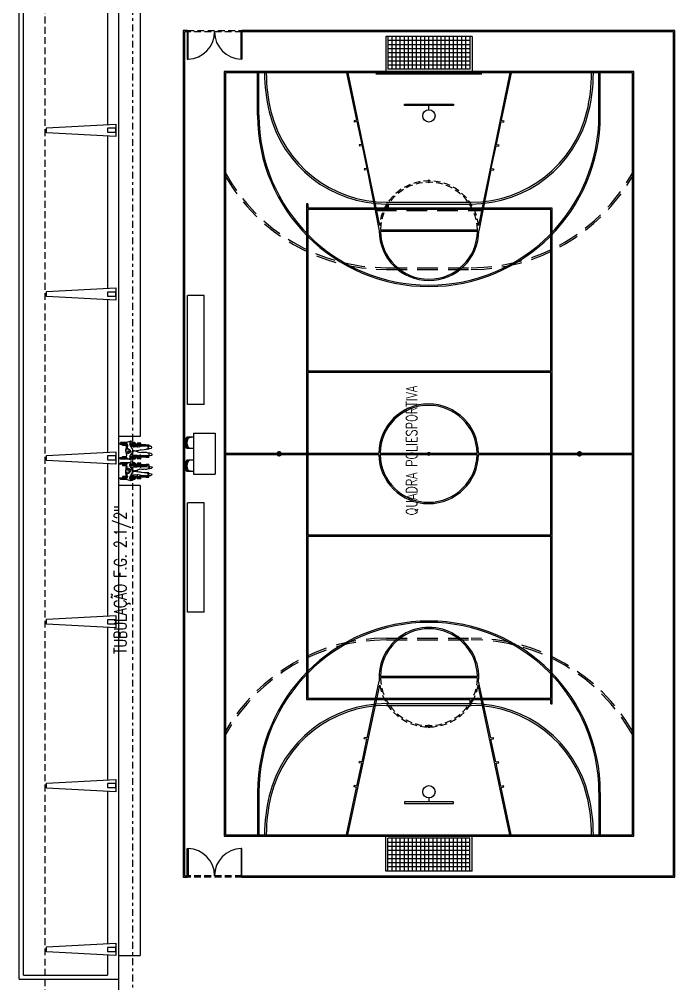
# Model space of a CAD drawing. Header units: millimetres. Extents: x 999 to 1260, y -38 to 225.
# Drawn here: x 1050.36 to 1074.36, y 94.23 to 129.54 of the extents above; entities that cross this region are included whole.
import ezdxf
from ezdxf.enums import TextEntityAlignment as Align

# ---------------------------------------------------------------- set-up
doc = ezdxf.new("R2010")
doc.units = ezdxf.units.MM
doc.linetypes.add('DASHDOT2', pattern=[0.5, 0.25, -0.125, 0, -0.125])
doc.linetypes.add('HIDDEN', pattern=[0.375, 0.25, -0.125])
for name, color, linetype in [('I-ARQ', 8, 'Continuous'), ('I-NORMO_ARQ', 9, 'Continuous'), ('I-NORMO_INST', 4, 'Continuous'), ('I-ÁGUA', 5, 'Continuous')]:
    doc.layers.add(name, color=color, linetype=linetype)
doc.styles.add('ROMANS', font='romans', dxfattribs={"oblique": 15})

# ---------------------------------------------------------------- blocks, each defined once
blk = doc.blocks.new('praça')
at = {"layer": 'I-ARQ'}
for p, q in [((1270.254, 40.419), (1314.437, 40.419)), ((1270.254, 40.419), (1270.254, 36.789)), ((1270.404, 40.269), (1314.287, 40.269)), ((1270.404, 40.269), (1270.404, 37.189)), ((1271.121, 36.889), (1271.254, 39.419)), ((1271.254, 39.419), (1271.437, 39.419)), ((1271.437, 39.419), (1271.571, 36.889)), ((1277.121, 36.889), (1277.254, 39.419)), ((1277.254, 39.419), (1277.437, 39.419)), ((1277.437, 39.419), (1277.571, 36.889)), ((1283.121, 36.889), (1283.254, 39.419)), ((1283.254, 39.419), (1283.437, 39.419)), ((1283.437, 39.419), (1283.571, 36.889)), ((1289.121, 36.889), (1289.254, 39.419)), ((1289.254, 39.419), (1289.437, 39.419)), ((1289.437, 39.419), (1289.571, 36.889)), ((1295.121, 36.889), (1295.254, 39.419)), ((1295.254, 39.419), (1295.437, 39.419)), ((1295.437, 39.419), (1295.571, 36.889)), ((1301.121, 36.889), (1301.254, 39.419)), ((1301.254, 39.419), (1301.437, 39.419)), ((1301.437, 39.419), (1301.571, 36.889)), ((1271.137, 37.189), (1270.404, 37.189)), ((1271.421, 37.189), (1271.271, 37.189)), ((1271.271, 37.189), (1271.271, 36.889)), ((1271.421, 36.889), (1271.421, 37.189)), ((1277.137, 37.189), (1271.555, 37.189)), ((1277.421, 37.189), (1277.271, 37.189)), ((1277.271, 37.189), (1277.271, 36.889)), ((1277.421, 36.889), (1277.421, 37.189)), ((1283.137, 37.189), (1277.555, 37.189)), ((1283.421, 37.189), (1283.271, 37.189)), ((1283.271, 37.189), (1283.271, 36.889)), ((1283.421, 36.889), (1283.421, 37.189)), ((1289.137, 37.189), (1283.555, 37.189)), ((1289.421, 37.189), (1289.271, 37.189)), ((1289.271, 37.189), (1289.271, 36.889)), ((1289.421, 36.889), (1289.421, 37.189)), ((1289.421, 36.889), (1289.421, 37.189)), ((1295.137, 37.189), (1289.555, 37.189)), ((1295.421, 37.189), (1295.271, 37.189)), ((1295.271, 37.189), (1295.271, 36.889)), ((1295.421, 36.889), (1295.421, 37.189)), ((1301.137, 37.189), (1295.555, 37.189)), ((1301.421, 37.189), (1301.271, 37.189)), ((1301.271, 37.189), (1301.271, 36.889)), ((1301.421, 36.889), (1301.421, 37.189)), ((1307.137, 37.189), (1301.555, 37.189)), ((1270.254, 36.789), (1266.437, 36.789)), ((1271.121, 36.789), (1270.254, 36.789)), ((1271.571, 36.889), (1271.121, 36.889)), ((1271.121, 36.789), (1271.121, 35.989)), ((1307.571, 36.789), (1271.121, 36.789)), ((1271.271, 36.889), (1271.421, 36.889)), ((1314.437, 36.789), (1275.255, 36.789)), ((1277.571, 36.889), (1277.121, 36.889)), ((1277.271, 36.889), (1277.421, 36.889)), ((1283.571, 36.889), (1283.121, 36.889)), ((1283.271, 36.889), (1283.421, 36.889)), ((1288.333, 35.989), (1288.333, 36.789)), ((1289.571, 36.889), (1289.121, 36.889)), ((1289.271, 36.889), (1289.421, 36.889)), ((1290.133, 35.989), (1290.133, 36.789)), ((1295.571, 36.889), (1295.121, 36.889)), ((1295.271, 36.889), (1295.421, 36.889)), ((1301.571, 36.889), (1301.121, 36.889)), ((1301.271, 36.889), (1301.421, 36.889)), ((1288.333, 35.989), (1271.121, 35.989)), ((1307.346, 35.989), (1290.133, 35.989)), ((1289.496, 34.419), (1273.996, 34.419)), ((1273.996, 34.419), (1273.996, 34.269)), ((1274.046, 34.269), (1273.996, 34.269)), ((1274.046, 34.369), (1274.046, 34.269)), ((1289.496, 34.369), (1274.046, 34.369)), ((1274.046, 34.269), (1275.046, 34.269)), ((1274.046, 34.239), (1274.046, 34.269)), ((1275.046, 34.269), (1275.046, 34.239)), ((1304.996, 34.419), (1289.496, 34.419)), ((1304.946, 34.369), (1289.496, 34.369)), ((1304.946, 34.269), (1303.946, 34.269)), ((1303.946, 34.269), (1303.946, 34.239)), ((1304.946, 34.269), (1304.946, 34.369)), ((1304.996, 34.269), (1304.946, 34.269)), ((1304.946, 34.239), (1304.946, 34.269)), ((1304.996, 34.269), (1304.996, 34.419)), ((1275.046, 34.239), (1274.046, 34.239)), ((1283.696, 33.654), (1283.696, 34.254)), ((1283.696, 34.254), (1287.696, 34.254)), ((1287.696, 33.654), (1287.696, 34.254)), ((1288.746, 34.041), (1288.746, 33.241)), ((1290.246, 34.041), (1288.746, 34.041)), ((1290.246, 34.041), (1290.246, 33.241)), ((1291.296, 33.654), (1291.296, 34.254)), ((1291.296, 34.254), (1295.296, 34.254)), ((1295.296, 33.654), (1295.296, 34.254)), ((1303.946, 34.239), (1304.946, 34.239)), ((1283.696, 33.654), (1287.696, 33.654)), ((1291.296, 33.654), (1295.296, 33.654)), ((1290.246, 33.241), (1288.746, 33.241)), ((1275.496, 32.919), (1275.496, 17.919)), ((1303.496, 32.919), (1275.496, 32.919)), ((1303.496, 32.919), (1275.496, 32.919)), ((1275.496, 32.919), (1275.496, 17.919)), ((1275.496, 32.919), (1275.496, 17.919)), ((1303.496, 32.919), (1275.496, 32.919)), ((1279.215, 32.869), (1275.546, 32.869)), ((1275.546, 32.869), (1275.546, 31.439)), ((1275.546, 32.869), (1275.546, 31.694)), ((1289.496, 32.869), (1275.546, 32.869)), ((1289.471, 32.869), (1279.344, 32.869)), ((1289.471, 32.869), (1289.471, 27.255)), ((1299.647, 32.869), (1289.521, 32.869)), ((1289.521, 32.869), (1289.521, 27.255)), ((1303.446, 32.869), (1289.546, 32.869)), ((1303.446, 32.869), (1299.776, 32.869)), ((1303.446, 17.969), (1303.446, 32.869)), ((1303.446, 31.694), (1303.446, 32.869)), ((1303.496, 17.919), (1303.496, 32.919)), ((1303.496, 17.919), (1303.496, 32.919)), ((1303.496, 17.919), (1303.496, 32.919)), ((1273.996, 32.269), (1273.996, 16.419)), ((1274.046, 32.269), (1273.996, 32.269)), ((1275.046, 32.299), (1274.046, 32.299)), ((1274.046, 32.299), (1274.046, 32.269)), ((1274.046, 32.269), (1274.046, 16.469)), ((1274.046, 32.269), (1275.046, 32.269)), ((1275.046, 32.269), (1275.046, 32.299)), ((1275.546, 32.394), (1275.546, 32.394)), ((1303.946, 32.269), (1303.946, 32.299)), ((1303.946, 32.299), (1304.946, 32.299)), ((1304.946, 32.269), (1303.946, 32.269)), ((1304.946, 32.299), (1304.946, 32.269)), ((1304.946, 16.469), (1304.946, 32.269)), ((1304.946, 32.269), (1304.996, 32.269)), ((1304.996, 16.419), (1304.996, 32.269)), ((1277.096, 31.694), (1275.546, 31.694)), ((1277.096, 31.644), (1275.546, 31.644)), ((1275.546, 31.644), (1275.546, 28.434)), ((1301.896, 31.694), (1303.446, 31.694)), ((1301.896, 31.644), (1303.446, 31.644)), ((1303.446, 28.434), (1303.446, 31.644)), ((1275.546, 31.376), (1275.546, 19.463)), ((1298.646, 29.906), (1280.496, 29.906)), ((1280.496, 29.906), (1280.496, 23.906)), ((1286.471, 20.956), (1286.471, 29.856)), ((1286.521, 20.956), (1286.521, 29.856)), ((1292.471, 20.956), (1292.471, 29.856)), ((1292.521, 20.956), (1292.521, 29.856)), ((1298.646, 29.856), (1298.496, 29.856)), ((1298.496, 26.956), (1298.496, 29.856)), ((1298.646, 29.856), (1298.646, 29.906)), ((1275.546, 28.434), (1277.282, 28.066)), ((1275.546, 28.383), (1281.021, 27.22)), ((1275.546, 28.383), (1275.546, 22.456)), ((1303.446, 28.383), (1297.856, 27.234)), ((1303.446, 28.434), (1301.709, 28.066)), ((1303.446, 22.456), (1303.446, 28.383)), ((1277.282, 28.066), (1277.303, 28.163)), ((1277.303, 28.163), (1277.352, 28.153)), ((1277.331, 28.055), (1277.352, 28.153)), ((1277.331, 28.055), (1278.162, 27.879)), ((1278.162, 27.879), (1278.183, 27.976)), ((1278.183, 27.976), (1278.232, 27.966)), ((1278.211, 27.868), (1278.232, 27.966)), ((1300.808, 27.976), (1300.759, 27.966)), ((1300.78, 27.868), (1300.759, 27.966)), ((1300.829, 27.879), (1300.808, 27.976)), ((1301.66, 28.055), (1300.829, 27.879)), ((1301.689, 28.163), (1301.64, 28.153)), ((1301.66, 28.055), (1301.64, 28.153)), ((1301.709, 28.066), (1301.689, 28.163)), ((1278.211, 27.868), (1279.043, 27.692)), ((1279.043, 27.692), (1279.063, 27.789)), ((1279.063, 27.789), (1279.112, 27.779)), ((1279.091, 27.681), (1279.112, 27.779)), ((1279.091, 27.681), (1281.174, 27.239)), ((1299.9, 27.681), (1297.66, 27.244)), ((1299.928, 27.789), (1299.879, 27.779)), ((1299.9, 27.681), (1299.879, 27.779)), ((1299.949, 27.692), (1299.928, 27.789)), ((1300.78, 27.868), (1299.949, 27.692)), ((1289.471, 27.205), (1289.471, 23.656)), ((1289.521, 27.205), (1289.521, 23.656)), ((1303.406, 27.362), (1303.406, 23.477)), ((1303.486, 27.362), (1303.486, 23.477)), ((1274.216, 26.999), (1275.496, 26.999)), ((1274.216, 23.839), (1274.216, 26.999)), ((1274.216, 26.919), (1274.216, 26.999)), ((1274.216, 26.919), (1275.416, 26.919)), ((1274.366, 23.919), (1274.366, 26.919)), ((1274.516, 23.919), (1274.516, 26.919)), ((1274.666, 23.919), (1274.666, 26.919)), ((1274.816, 23.919), (1274.816, 26.919)), ((1274.966, 23.919), (1274.966, 26.919)), ((1275.116, 23.919), (1275.116, 26.919)), ((1275.266, 23.919), (1275.266, 26.919)), ((1275.416, 23.919), (1275.416, 26.919)), ((1275.496, 23.839), (1275.496, 26.999)), ((1280.284, 26.971), (1280.284, 23.868)), ((1280.348, 26.971), (1280.348, 23.868)), ((1281.291, 23.645), (1281.291, 27.194)), ((1281.341, 23.645), (1281.341, 27.194)), ((1297.641, 23.645), (1297.641, 27.194)), ((1297.691, 23.645), (1297.691, 27.194)), ((1298.646, 26.956), (1298.496, 26.956)), ((1298.496, 20.906), (1298.496, 26.906)), ((1298.496, 26.906), (1298.646, 26.906)), ((1298.643, 26.971), (1298.643, 23.868)), ((1298.646, 26.956), (1298.646, 26.906)), ((1298.707, 26.971), (1298.707, 23.868)), ((1303.496, 23.839), (1303.496, 26.999)), ((1304.776, 26.999), (1303.496, 26.999)), ((1303.576, 23.919), (1303.576, 26.919)), ((1304.776, 26.919), (1303.576, 26.919)), ((1303.726, 23.919), (1303.726, 26.919)), ((1303.876, 23.919), (1303.876, 26.919)), ((1304.026, 23.919), (1304.026, 26.919)), ((1304.176, 23.919), (1304.176, 26.919)), ((1304.326, 23.919), (1304.326, 26.919)), ((1304.476, 23.919), (1304.476, 26.919)), ((1304.626, 23.919), (1304.626, 26.919)), ((1304.776, 23.839), (1304.776, 26.999)), ((1274.216, 26.769), (1275.416, 26.769)), ((1274.216, 26.619), (1275.416, 26.619)), ((1303.576, 26.769), (1304.776, 26.769)), ((1303.576, 26.619), (1304.776, 26.619)), ((1274.216, 26.469), (1275.416, 26.469)), ((1274.216, 26.319), (1275.416, 26.319)), ((1274.216, 26.169), (1275.416, 26.169)), ((1303.576, 26.469), (1304.776, 26.469)), ((1303.576, 26.319), (1304.776, 26.319)), ((1303.576, 26.169), (1304.776, 26.169)), ((1274.216, 26.019), (1275.416, 26.019)), ((1274.216, 25.869), (1275.416, 25.869)), ((1303.576, 26.019), (1304.776, 26.019)), ((1303.576, 25.869), (1304.776, 25.869)), ((1274.216, 25.719), (1275.416, 25.719)), ((1274.216, 25.569), (1275.416, 25.569)), ((1302.296, 25.469), (1302.296, 25.369)), ((1303.576, 25.719), (1304.776, 25.719)), ((1303.576, 25.569), (1304.776, 25.569)), ((1274.216, 25.419), (1275.416, 25.419)), ((1274.216, 25.269), (1275.416, 25.269)), ((1274.216, 25.119), (1275.416, 25.119)), ((1276.896, 25.419), (1276.746, 25.419)), ((1302.096, 25.419), (1302.246, 25.419)), ((1303.576, 25.419), (1304.776, 25.419)), ((1303.576, 25.269), (1304.776, 25.269)), ((1303.576, 25.119), (1304.776, 25.119)), ((1274.216, 24.969), (1275.416, 24.969)), ((1274.216, 24.819), (1275.416, 24.819)), ((1303.576, 24.969), (1304.776, 24.969)), ((1303.576, 24.819), (1304.776, 24.819)), ((1274.216, 24.669), (1275.416, 24.669)), ((1274.216, 24.519), (1275.416, 24.519)), ((1274.216, 24.369), (1275.416, 24.369)), ((1303.576, 24.669), (1304.776, 24.669)), ((1303.576, 24.519), (1304.776, 24.519)), ((1303.576, 24.369), (1304.776, 24.369)), ((1274.216, 24.219), (1275.416, 24.219)), ((1274.216, 24.069), (1275.416, 24.069)), ((1303.576, 24.219), (1304.776, 24.219)), ((1303.576, 24.069), (1304.776, 24.069)), ((1274.216, 23.919), (1275.416, 23.919)), ((1274.216, 23.839), (1274.216, 23.919)), ((1274.216, 23.839), (1275.496, 23.839)), ((1280.346, 23.906), (1280.496, 23.906)), ((1280.346, 23.906), (1280.346, 23.856)), ((1280.496, 23.856), (1280.346, 23.856)), ((1280.496, 23.856), (1280.496, 20.956)), ((1304.776, 23.839), (1303.496, 23.839)), ((1304.776, 23.919), (1303.576, 23.919)), ((1275.546, 22.456), (1281.021, 23.618)), ((1279.091, 23.158), (1281.174, 23.6)), ((1289.471, 23.606), (1289.471, 17.969)), ((1289.521, 23.606), (1289.521, 17.969)), ((1297.641, 23.645), (1297.691, 23.645)), ((1299.9, 23.158), (1297.66, 23.595)), ((1303.446, 22.456), (1297.856, 23.604)), ((1277.331, 22.784), (1278.162, 22.96)), ((1278.162, 22.96), (1278.183, 22.862)), ((1278.211, 22.971), (1279.043, 23.147)), ((1278.211, 22.971), (1278.232, 22.873)), ((1279.043, 23.147), (1279.063, 23.049)), ((1279.063, 23.049), (1279.112, 23.06)), ((1279.091, 23.158), (1279.112, 23.06)), ((1299.9, 23.158), (1299.879, 23.06)), ((1299.928, 23.049), (1299.879, 23.06)), ((1299.949, 23.147), (1299.928, 23.049)), ((1300.78, 22.971), (1299.949, 23.147)), ((1300.78, 22.971), (1300.759, 22.873)), ((1300.829, 22.96), (1300.808, 22.862)), ((1301.66, 22.784), (1300.829, 22.96)), ((1275.546, 22.405), (1277.282, 22.773)), ((1277.282, 22.773), (1277.303, 22.675)), ((1277.303, 22.675), (1277.352, 22.686)), ((1277.331, 22.784), (1277.352, 22.686)), ((1278.183, 22.862), (1278.232, 22.873)), ((1300.808, 22.862), (1300.759, 22.873)), ((1301.66, 22.784), (1301.64, 22.686)), ((1301.689, 22.675), (1301.64, 22.686)), ((1301.709, 22.773), (1301.689, 22.675)), ((1303.446, 22.405), (1301.709, 22.773)), ((1275.546, 22.405), (1275.546, 19.194)), ((1303.446, 19.194), (1303.446, 22.405)), ((1280.346, 20.956), (1280.496, 20.956)), ((1280.346, 20.956), (1280.346, 20.906)), ((1280.346, 20.906), (1298.496, 20.906)), ((1275.546, 19.399), (1275.546, 17.969)), ((1277.096, 19.194), (1275.546, 19.194)), ((1277.096, 19.144), (1275.546, 19.144)), ((1275.546, 19.144), (1275.546, 17.969)), ((1301.896, 19.194), (1303.446, 19.194)), ((1301.896, 19.144), (1303.446, 19.144)), ((1303.446, 17.97), (1303.446, 19.144)), ((1275.496, 17.919), (1303.496, 17.919)), ((1275.496, 17.919), (1303.496, 17.919)), ((1275.496, 17.919), (1303.496, 17.919)), ((1275.546, 17.969), (1279.215, 17.969)), ((1275.546, 17.969), (1289.496, 17.969)), ((1279.344, 17.969), (1289.471, 17.969)), ((1299.647, 17.969), (1289.521, 17.969)), ((1289.546, 17.97), (1303.446, 17.97)), ((1303.446, 17.969), (1299.776, 17.969)), ((1273.996, 16.419), (1304.996, 16.419)), ((1274.046, 16.469), (1304.946, 16.469))]:
    blk.add_line(p, q, dxfattribs=at)
at = {"layer": 'I-ARQ', "linetype": 'HIDDEN'}
for p, q in [((1315.631, 39.487), (1251.08, 39.487)), ((1273.996, 32.269), (1273.996, 34.269)), ((1274.046, 32.269), (1274.046, 34.269)), ((1304.946, 32.268), (1304.946, 34.269)), ((1304.996, 34.269), (1304.996, 32.269))]:
    blk.add_line(p, q, dxfattribs=at)
at = {"layer": 'I-ARQ', "linetype": 'ByBlock'}
for p, q in [((1288.524, 36.381), (1288.538, 36.463)), ((1288.527, 36.366), (1288.524, 36.381)), ((1288.538, 36.463), (1288.55, 36.479)), ((1288.55, 36.479), (1288.571, 36.488)), ((1288.553, 36.491), (1288.553, 36.711)), ((1288.558, 36.7), (1288.582, 36.7)), ((1288.571, 36.488), (1288.658, 36.458)), ((1288.572, 36.343), (1288.598, 36.381)), ((1288.583, 36.494), (1288.583, 36.727)), ((1288.599, 36.379), (1288.648, 36.36)), ((1288.613, 36.727), (1288.613, 36.482)), ((1288.64, 36.642), (1288.64, 36.533)), ((1288.668, 36.642), (1288.64, 36.642)), ((1288.64, 36.533), (1288.668, 36.533)), ((1288.645, 36.533), (1288.645, 36.469)), ((1288.658, 36.458), (1288.667, 36.45)), ((1288.662, 36.532), (1288.662, 36.465)), ((1288.662, 36.488), (1288.723, 36.506)), ((1288.667, 36.45), (1288.704, 36.467)), ((1288.668, 36.533), (1288.668, 36.642)), ((1288.704, 36.467), (1288.745, 36.472)), ((1288.723, 36.506), (1288.797, 36.519)), ((1288.745, 36.472), (1288.782, 36.463)), ((1288.802, 36.496), (1288.785, 36.482)), ((1288.785, 36.482), (1288.787, 36.456)), ((1288.787, 36.456), (1288.791, 36.42)), ((1288.811, 36.42), (1288.789, 36.452)), ((1288.791, 36.42), (1288.814, 36.381)), ((1288.797, 36.519), (1288.871, 36.523)), ((1288.819, 36.514), (1288.802, 36.496)), ((1288.806, 36.497), (1288.812, 36.483)), ((1288.814, 36.381), (1288.827, 36.375)), ((1288.838, 36.514), (1288.819, 36.514)), ((1288.852, 36.518), (1288.838, 36.514)), ((1288.843, 36.443), (1288.865, 36.434)), ((1288.849, 36.374), (1288.876, 36.381)), ((1288.88, 36.517), (1288.852, 36.518)), ((1288.862, 36.392), (1288.889, 36.392)), ((1288.865, 36.434), (1288.878, 36.43)), ((1288.871, 36.523), (1288.976, 36.512)), ((1288.876, 36.381), (1288.908, 36.405)), ((1288.924, 36.505), (1288.88, 36.517)), ((1288.909, 36.406), (1288.894, 36.47)), ((1288.896, 36.338), (1288.938, 36.386)), ((1288.908, 36.405), (1288.926, 36.395)), ((1288.951, 36.467), (1288.924, 36.505)), ((1288.926, 36.395), (1288.94, 36.396)), ((1288.938, 36.386), (1288.954, 36.415)), ((1288.984, 36.485), (1288.946, 36.475)), ((1288.954, 36.415), (1288.951, 36.467)), ((1288.976, 36.512), (1289.035, 36.491)), ((1289.018, 36.479), (1288.984, 36.485)), ((1289.094, 36.497), (1289.021, 36.483)), ((1289.028, 36.359), (1289.05, 36.384)), ((1289.045, 36.379), (1289.068, 36.369)), ((1289.064, 36.642), (1289.064, 36.533)), ((1289.092, 36.642), (1289.064, 36.642)), ((1289.064, 36.533), (1289.092, 36.533)), ((1289.07, 36.533), (1289.07, 36.499)), ((1289.086, 36.532), (1289.086, 36.504)), ((1289.088, 36.376), (1289.099, 36.383)), ((1289.092, 36.533), (1289.092, 36.642)), ((1289.134, 36.484), (1289.094, 36.497)), ((1289.102, 36.387), (1289.133, 36.349)), ((1289.115, 36.498), (1289.115, 36.73)), ((1289.161, 36.428), (1289.134, 36.484)), ((1289.145, 36.73), (1289.145, 36.475)), ((1289.161, 36.7), (1289.145, 36.7)), ((1289.166, 36.384), (1289.159, 36.363)), ((1289.166, 36.384), (1289.161, 36.428)), ((1289.194, 36.35), (1289.166, 36.384)), ((1289.171, 36.405), (1289.171, 36.708)), ((1289.273, 36.35), (1289.301, 36.384)), ((1289.296, 36.405), (1289.296, 36.708)), ((1289.301, 36.384), (1289.305, 36.428)), ((1289.301, 36.384), (1289.307, 36.363)), ((1289.305, 36.7), (1289.321, 36.7)), ((1289.305, 36.428), (1289.332, 36.484)), ((1289.322, 36.73), (1289.322, 36.475)), ((1289.332, 36.484), (1289.373, 36.497)), ((1289.364, 36.387), (1289.334, 36.349)), ((1289.351, 36.498), (1289.351, 36.73)), ((1289.379, 36.376), (1289.368, 36.383)), ((1289.373, 36.497), (1289.445, 36.483)), ((1289.374, 36.533), (1289.374, 36.642)), ((1289.374, 36.642), (1289.402, 36.642)), ((1289.402, 36.533), (1289.374, 36.533)), ((1289.38, 36.532), (1289.38, 36.504)), ((1289.397, 36.533), (1289.397, 36.499)), ((1289.422, 36.379), (1289.398, 36.369)), ((1289.402, 36.642), (1289.402, 36.533)), ((1289.439, 36.359), (1289.417, 36.384)), ((1289.491, 36.512), (1289.432, 36.491)), ((1289.449, 36.479), (1289.483, 36.485)), ((1289.483, 36.485), (1289.521, 36.475)), ((1289.596, 36.523), (1289.491, 36.512)), ((1289.512, 36.415), (1289.516, 36.467)), ((1289.529, 36.386), (1289.512, 36.415)), ((1289.516, 36.467), (1289.542, 36.505)), ((1289.54, 36.395), (1289.527, 36.396)), ((1289.571, 36.338), (1289.529, 36.386)), ((1289.559, 36.405), (1289.54, 36.395)), ((1289.542, 36.505), (1289.587, 36.517)), ((1289.558, 36.406), (1289.573, 36.47)), ((1289.591, 36.381), (1289.559, 36.405)), ((1289.605, 36.392), (1289.578, 36.392)), ((1289.587, 36.517), (1289.615, 36.518)), ((1289.602, 36.434), (1289.588, 36.43)), ((1289.618, 36.374), (1289.591, 36.381)), ((1289.67, 36.519), (1289.596, 36.523)), ((1289.623, 36.443), (1289.602, 36.434)), ((1289.615, 36.518), (1289.629, 36.514)), ((1289.629, 36.514), (1289.648, 36.514)), ((1289.652, 36.381), (1289.64, 36.375)), ((1289.648, 36.514), (1289.665, 36.496)), ((1289.675, 36.42), (1289.652, 36.381)), ((1289.661, 36.497), (1289.655, 36.483)), ((1289.656, 36.42), (1289.678, 36.452)), ((1289.665, 36.496), (1289.681, 36.482)), ((1289.743, 36.506), (1289.67, 36.519)), ((1289.68, 36.456), (1289.675, 36.42)), ((1289.681, 36.482), (1289.68, 36.456)), ((1289.722, 36.472), (1289.685, 36.463)), ((1289.763, 36.467), (1289.722, 36.472)), ((1289.805, 36.488), (1289.743, 36.506)), ((1289.8, 36.45), (1289.763, 36.467)), ((1289.799, 36.533), (1289.799, 36.642)), ((1289.799, 36.642), (1289.827, 36.642)), ((1289.827, 36.533), (1289.799, 36.533)), ((1289.808, 36.458), (1289.8, 36.45)), ((1289.805, 36.532), (1289.805, 36.465)), ((1289.896, 36.488), (1289.808, 36.458)), ((1289.868, 36.379), (1289.818, 36.36)), ((1289.821, 36.533), (1289.821, 36.469)), ((1289.827, 36.642), (1289.827, 36.533)), ((1289.854, 36.727), (1289.854, 36.482)), ((1289.895, 36.343), (1289.869, 36.381)), ((1289.883, 36.494), (1289.883, 36.727)), ((1289.909, 36.7), (1289.885, 36.7)), ((1289.916, 36.479), (1289.896, 36.488)), ((1289.914, 36.491), (1289.914, 36.711)), ((1289.928, 36.463), (1289.916, 36.479)), ((1289.942, 36.381), (1289.928, 36.463)), ((1289.939, 36.366), (1289.942, 36.381)), ((1288.509, 36.33), (1288.527, 36.366)), ((1288.515, 36.289), (1288.509, 36.33)), ((1288.534, 36.268), (1288.515, 36.289)), ((1288.536, 36.284), (1288.525, 36.284)), ((1288.529, 36.365), (1288.54, 36.354)), ((1288.538, 36.256), (1288.536, 36.284)), ((1288.538, 36.256), (1288.542, 36.25)), ((1288.54, 36.354), (1288.572, 36.343)), ((1288.554, 36.254), (1288.542, 36.25)), ((1288.553, 36.186), (1288.553, 36.244)), ((1288.556, 36.273), (1288.554, 36.254)), ((1288.567, 36.304), (1288.556, 36.273)), ((1288.558, 36.198), (1288.582, 36.198)), ((1288.567, 36.344), (1288.567, 36.304)), ((1288.576, 35.982), (1288.576, 36.054)), ((1288.583, 36.164), (1288.583, 36.35)), ((1288.583, 36.012), (1288.583, 36.095)), ((1288.611, 36.095), (1288.611, 36.014)), ((1288.613, 36.364), (1288.613, 36.164)), ((1288.642, 36.012), (1288.642, 36.355)), ((1288.651, 36.078), (1288.642, 36.082)), ((1288.648, 36.36), (1288.671, 36.36)), ((1288.663, 36.078), (1288.651, 36.078)), ((1288.66, 36.077), (1288.66, 35.783)), ((1288.661, 36.377), (1288.676, 36.354)), ((1288.672, 36.082), (1288.663, 36.078)), ((1288.672, 36.348), (1288.672, 36.082)), ((1288.674, 36.09), (1288.719, 36.09)), ((1288.676, 36.354), (1288.7, 36.336)), ((1288.709, 36.287), (1288.699, 36.332)), ((1288.7, 36.336), (1288.725, 36.322)), ((1288.707, 35.99), (1288.725, 36.041)), ((1288.715, 36.259), (1288.709, 36.287)), ((1288.714, 36.21), (1288.718, 36.254)), ((1288.723, 36.091), (1288.714, 36.21)), ((1288.717, 36.238), (1288.732, 36.232)), ((1288.719, 36.065), (1288.724, 36.091)), ((1288.723, 36.036), (1288.719, 36.065)), ((1288.732, 36.078), (1288.723, 36.091)), ((1288.725, 36.322), (1288.745, 36.316)), ((1288.732, 36.232), (1288.74, 36.235)), ((1288.735, 36.318), (1288.793, 36.285)), ((1288.793, 36.285), (1288.838, 36.271)), ((1288.821, 36.377), (1288.838, 36.355)), ((1288.827, 36.375), (1288.849, 36.374)), ((1288.835, 36.042), (1288.83, 35.993)), ((1288.858, 36.221), (1288.835, 36.042)), ((1288.838, 36.355), (1288.857, 36.343)), ((1288.838, 36.271), (1288.878, 36.272)), ((1288.852, 36.223), (1288.839, 36.236)), ((1288.845, 36.092), (1288.895, 36.091)), ((1288.857, 36.343), (1288.875, 36.336)), ((1288.876, 36.172), (1288.866, 36.221)), ((1288.875, 36.336), (1288.896, 36.338)), ((1288.899, 36.095), (1288.876, 36.172)), ((1288.878, 36.272), (1288.938, 36.285)), ((1288.903, 36.239), (1288.879, 36.228)), ((1288.932, 36.007), (1288.899, 36.095)), ((1288.938, 36.285), (1288.973, 36.308)), ((1288.973, 36.308), (1288.987, 36.335)), ((1288.983, 36.337), (1289.007, 36.346)), ((1289.006, 36.301), (1288.998, 36.262)), ((1289.003, 36.274), (1289.017, 36.23)), ((1289.004, 36.34), (1289.007, 36.304)), ((1289.007, 36.346), (1289.028, 36.359)), ((1289.017, 36.23), (1289.025, 36.106)), ((1289.025, 36.106), (1289.03, 36.088)), ((1289.03, 36.088), (1289.029, 35.985)), ((1289.032, 36.092), (1289.066, 36.091)), ((1289.066, 36.358), (1289.066, 36.082)), ((1289.066, 36.082), (1289.075, 36.078)), ((1289.068, 36.369), (1289.088, 36.376)), ((1289.075, 36.078), (1289.087, 36.078)), ((1289.078, 36.077), (1289.078, 35.783)), ((1289.087, 36.078), (1289.096, 36.082)), ((1289.096, 36.012), (1289.096, 36.369)), ((1289.115, 36.167), (1289.115, 36.359)), ((1289.122, 36.094), (1289.125, 36.012)), ((1289.145, 36.351), (1289.133, 36.349)), ((1289.138, 36.35), (1289.133, 36.317)), ((1289.133, 36.317), (1289.145, 36.283)), ((1289.144, 36.198), (1289.162, 36.198)), ((1289.159, 36.363), (1289.145, 36.351)), ((1289.145, 36.284), (1289.145, 36.167)), ((1289.145, 36.267), (1289.16, 36.271)), ((1289.154, 36.012), (1289.15, 36.095)), ((1289.162, 35.982), (1289.159, 36.054)), ((1289.16, 36.283), (1289.166, 36.29)), ((1289.16, 36.271), (1289.16, 36.283)), ((1289.166, 36.29), (1289.178, 36.272)), ((1289.171, 36.183), (1289.171, 36.27)), ((1289.178, 36.272), (1289.189, 36.277)), ((1289.189, 36.277), (1289.2, 36.326)), ((1289.2, 36.326), (1289.194, 36.35)), ((1289.267, 36.326), (1289.273, 36.35)), ((1289.278, 36.277), (1289.267, 36.326)), ((1289.288, 36.272), (1289.278, 36.277)), ((1289.301, 36.29), (1289.288, 36.272)), ((1289.296, 36.183), (1289.296, 36.27)), ((1289.307, 36.283), (1289.301, 36.29)), ((1289.323, 36.198), (1289.304, 36.198)), ((1289.304, 35.982), (1289.308, 36.054)), ((1289.307, 36.363), (1289.322, 36.351)), ((1289.307, 36.271), (1289.307, 36.283)), ((1289.322, 36.267), (1289.307, 36.271)), ((1289.313, 36.012), (1289.317, 36.095)), ((1289.322, 36.351), (1289.334, 36.349)), ((1289.333, 36.317), (1289.322, 36.283)), ((1289.322, 36.284), (1289.322, 36.167)), ((1289.329, 36.35), (1289.333, 36.317)), ((1289.345, 36.094), (1289.341, 36.012)), ((1289.351, 36.167), (1289.351, 36.359)), ((1289.371, 36.012), (1289.371, 36.369)), ((1289.379, 36.078), (1289.371, 36.082)), ((1289.398, 36.369), (1289.379, 36.376)), ((1289.392, 36.078), (1289.379, 36.078)), ((1289.389, 36.077), (1289.389, 35.783)), ((1289.401, 36.082), (1289.392, 36.078)), ((1289.401, 36.358), (1289.401, 36.082)), ((1289.435, 36.092), (1289.401, 36.091)), ((1289.442, 36.106), (1289.436, 36.088)), ((1289.436, 36.088), (1289.438, 35.985)), ((1289.459, 36.346), (1289.439, 36.359)), ((1289.449, 36.23), (1289.442, 36.106)), ((1289.464, 36.274), (1289.449, 36.23)), ((1289.484, 36.337), (1289.459, 36.346)), ((1289.463, 36.34), (1289.459, 36.304)), ((1289.461, 36.301), (1289.468, 36.262)), ((1289.494, 36.308), (1289.48, 36.335)), ((1289.529, 36.285), (1289.494, 36.308)), ((1289.589, 36.272), (1289.529, 36.285)), ((1289.535, 36.007), (1289.567, 36.095)), ((1289.563, 36.239), (1289.588, 36.228)), ((1289.567, 36.095), (1289.59, 36.172)), ((1289.591, 36.336), (1289.571, 36.338)), ((1289.621, 36.092), (1289.571, 36.091)), ((1289.629, 36.271), (1289.589, 36.272)), ((1289.59, 36.172), (1289.601, 36.221)), ((1289.61, 36.343), (1289.591, 36.336)), ((1289.609, 36.221), (1289.631, 36.042)), ((1289.629, 36.355), (1289.61, 36.343)), ((1289.615, 36.223), (1289.628, 36.236)), ((1289.64, 36.375), (1289.618, 36.374)), ((1289.646, 36.377), (1289.629, 36.355)), ((1289.674, 36.285), (1289.629, 36.271)), ((1289.631, 36.042), (1289.636, 35.993)), ((1289.732, 36.318), (1289.674, 36.285)), ((1289.742, 36.322), (1289.722, 36.316)), ((1289.735, 36.232), (1289.726, 36.235)), ((1289.749, 36.238), (1289.735, 36.232)), ((1289.735, 36.078), (1289.744, 36.091)), ((1289.766, 36.336), (1289.742, 36.322)), ((1289.76, 35.99), (1289.742, 36.041)), ((1289.748, 36.065), (1289.743, 36.091)), ((1289.744, 36.091), (1289.753, 36.21)), ((1289.744, 36.036), (1289.748, 36.065)), ((1289.792, 36.09), (1289.747, 36.09)), ((1289.753, 36.21), (1289.749, 36.254)), ((1289.751, 36.259), (1289.758, 36.287)), ((1289.758, 36.287), (1289.768, 36.332)), ((1289.79, 36.354), (1289.766, 36.336)), ((1289.805, 36.377), (1289.79, 36.354)), ((1289.795, 36.348), (1289.795, 36.082)), ((1289.795, 36.082), (1289.803, 36.078)), ((1289.818, 36.36), (1289.796, 36.36)), ((1289.803, 36.078), (1289.816, 36.078)), ((1289.807, 36.077), (1289.807, 35.783)), ((1289.816, 36.078), (1289.825, 36.082)), ((1289.825, 36.012), (1289.825, 36.355)), ((1289.854, 36.364), (1289.854, 36.164)), ((1289.856, 36.095), (1289.856, 36.014)), ((1289.883, 36.164), (1289.883, 36.35)), ((1289.884, 36.012), (1289.884, 36.095)), ((1289.909, 36.198), (1289.885, 36.198)), ((1289.891, 35.982), (1289.891, 36.054)), ((1289.927, 36.354), (1289.895, 36.343)), ((1289.9, 36.344), (1289.9, 36.304)), ((1289.9, 36.304), (1289.911, 36.273)), ((1289.911, 36.273), (1289.912, 36.254)), ((1289.912, 36.254), (1289.924, 36.25)), ((1289.914, 36.186), (1289.914, 36.244)), ((1289.928, 36.256), (1289.924, 36.25)), ((1289.938, 36.365), (1289.927, 36.354)), ((1289.928, 36.256), (1289.931, 36.284)), ((1289.931, 36.284), (1289.942, 36.284)), ((1289.933, 36.268), (1289.951, 36.289)), ((1289.957, 36.33), (1289.939, 36.366)), ((1289.951, 36.289), (1289.957, 36.33)), ((1288.642, 36.012), (1288.576, 36.012)), ((1288.66, 35.982), (1288.576, 35.982)), ((1288.583, 35.979), (1288.583, 35.983)), ((1288.611, 35.981), (1288.611, 35.979)), ((1288.641, 35.716), (1288.639, 35.67)), ((1288.639, 35.67), (1288.69, 35.673)), ((1288.654, 35.785), (1288.64, 35.778)), ((1288.64, 35.778), (1288.642, 35.715)), ((1288.671, 35.709), (1288.641, 35.708)), ((1288.642, 36.012), (1288.652, 35.983)), ((1288.642, 35.781), (1288.642, 35.982)), ((1288.666, 35.783), (1288.654, 35.785)), ((1288.672, 35.769), (1288.666, 35.783)), ((1288.671, 35.709), (1288.672, 35.769)), ((1288.686, 35.767), (1288.674, 35.766)), ((1288.677, 35.791), (1288.694, 35.886)), ((1288.682, 35.783), (1288.677, 35.791)), ((1288.694, 35.751), (1288.682, 35.783)), ((1288.688, 35.657), (1288.692, 35.702)), ((1288.692, 35.702), (1288.698, 35.737)), ((1288.694, 35.911), (1288.7, 35.956)), ((1288.706, 35.799), (1288.694, 35.911)), ((1288.713, 35.716), (1288.694, 35.751)), ((1288.7, 35.956), (1288.707, 35.99)), ((1288.741, 35.674), (1288.713, 35.716)), ((1288.771, 35.695), (1288.741, 35.674)), ((1288.798, 35.757), (1288.771, 35.695)), ((1288.773, 35.694), (1288.781, 35.676)), ((1288.78, 35.679), (1288.802, 35.68)), ((1288.781, 35.676), (1288.78, 35.648)), ((1288.807, 35.782), (1288.798, 35.757)), ((1288.806, 35.719), (1288.802, 35.766)), ((1288.802, 35.68), (1288.805, 35.688)), ((1288.805, 35.688), (1288.806, 35.719)), ((1288.813, 35.842), (1288.807, 35.782)), ((1288.82, 35.96), (1288.813, 35.842)), ((1288.82, 35.96), (1288.817, 35.958)), ((1288.83, 35.993), (1288.82, 35.96)), ((1288.917, 35.814), (1288.929, 35.877)), ((1288.925, 35.757), (1288.917, 35.814)), ((1288.95, 35.699), (1288.925, 35.757)), ((1288.927, 35.948), (1288.934, 36.014)), ((1288.927, 35.887), (1288.927, 35.948)), ((1288.938, 35.852), (1288.927, 35.887)), ((1288.945, 35.677), (1288.944, 35.714)), ((1288.946, 35.642), (1288.949, 35.696)), ((1288.971, 35.665), (1288.95, 35.699)), ((1288.993, 35.981), (1288.981, 35.976)), ((1289.025, 35.692), (1288.991, 35.653)), ((1289.033, 35.764), (1289.025, 35.692)), ((1289.026, 35.684), (1289.031, 35.672)), ((1289.029, 35.985), (1289.031, 35.802)), ((1289.031, 35.802), (1289.033, 35.764)), ((1289.031, 35.672), (1289.036, 35.623)), ((1289.066, 35.77), (1289.036, 35.769)), ((1289.103, 35.676), (1289.042, 35.678)), ((1289.065, 35.711), (1289.067, 35.77)), ((1289.065, 35.711), (1289.098, 35.711)), ((1289.07, 35.784), (1289.067, 35.77)), ((1289.078, 35.787), (1289.07, 35.784)), ((1289.078, 35.982), (1289.162, 35.982)), ((1289.095, 35.783), (1289.079, 35.787)), ((1289.096, 36.012), (1289.086, 35.983)), ((1289.103, 35.773), (1289.095, 35.783)), ((1289.096, 36.012), (1289.161, 36.012)), ((1289.096, 35.781), (1289.096, 35.982)), ((1289.102, 35.712), (1289.103, 35.773)), ((1289.105, 35.676), (1289.104, 35.724)), ((1289.127, 35.982), (1289.127, 35.977)), ((1289.155, 35.978), (1289.155, 35.982)), ((1289.389, 35.982), (1289.304, 35.982)), ((1289.371, 36.012), (1289.306, 36.012)), ((1289.311, 35.978), (1289.311, 35.982)), ((1289.34, 35.982), (1289.34, 35.977)), ((1289.362, 35.676), (1289.363, 35.724)), ((1289.363, 35.676), (1289.425, 35.678)), ((1289.364, 35.773), (1289.371, 35.783)), ((1289.365, 35.712), (1289.364, 35.773)), ((1289.401, 35.711), (1289.369, 35.711)), ((1289.37, 35.781), (1289.37, 35.982)), ((1289.371, 36.012), (1289.381, 35.983)), ((1289.371, 35.783), (1289.388, 35.787)), ((1289.389, 35.787), (1289.396, 35.784)), ((1289.396, 35.784), (1289.4, 35.77)), ((1289.401, 35.711), (1289.4, 35.77)), ((1289.401, 35.77), (1289.43, 35.769)), ((1289.436, 35.672), (1289.431, 35.623)), ((1289.436, 35.802), (1289.434, 35.764)), ((1289.434, 35.764), (1289.442, 35.692)), ((1289.438, 35.985), (1289.436, 35.802)), ((1289.441, 35.684), (1289.436, 35.672)), ((1289.442, 35.692), (1289.476, 35.653)), ((1289.473, 35.981), (1289.485, 35.976)), ((1289.496, 35.665), (1289.517, 35.699)), ((1289.517, 35.699), (1289.542, 35.757)), ((1289.521, 35.642), (1289.518, 35.696)), ((1289.521, 35.677), (1289.523, 35.714)), ((1289.529, 35.852), (1289.54, 35.887)), ((1289.54, 35.948), (1289.533, 36.014)), ((1289.55, 35.814), (1289.538, 35.877)), ((1289.54, 35.887), (1289.54, 35.948)), ((1289.542, 35.757), (1289.55, 35.814)), ((1289.636, 35.993), (1289.646, 35.96)), ((1289.646, 35.96), (1289.65, 35.958)), ((1289.646, 35.96), (1289.654, 35.842)), ((1289.654, 35.842), (1289.66, 35.782)), ((1289.66, 35.782), (1289.669, 35.757)), ((1289.661, 35.719), (1289.664, 35.766)), ((1289.661, 35.688), (1289.661, 35.719)), ((1289.665, 35.68), (1289.661, 35.688)), ((1289.687, 35.679), (1289.665, 35.68)), ((1289.669, 35.757), (1289.696, 35.695)), ((1289.693, 35.694), (1289.685, 35.676)), ((1289.685, 35.676), (1289.686, 35.648)), ((1289.696, 35.695), (1289.726, 35.674)), ((1289.726, 35.674), (1289.754, 35.716)), ((1289.754, 35.716), (1289.773, 35.751)), ((1289.767, 35.956), (1289.76, 35.99)), ((1289.761, 35.799), (1289.773, 35.911)), ((1289.773, 35.911), (1289.767, 35.956)), ((1289.774, 35.702), (1289.769, 35.737)), ((1289.79, 35.791), (1289.772, 35.886)), ((1289.773, 35.751), (1289.785, 35.783)), ((1289.778, 35.657), (1289.774, 35.702)), ((1289.827, 35.67), (1289.777, 35.673)), ((1289.781, 35.767), (1289.793, 35.766)), ((1289.785, 35.783), (1289.79, 35.791)), ((1289.794, 35.769), (1289.801, 35.783)), ((1289.795, 35.709), (1289.794, 35.769)), ((1289.795, 35.709), (1289.825, 35.708)), ((1289.801, 35.783), (1289.813, 35.785)), ((1289.807, 35.982), (1289.891, 35.982)), ((1289.813, 35.785), (1289.827, 35.778)), ((1289.825, 36.012), (1289.815, 35.983)), ((1289.825, 36.012), (1289.891, 36.012)), ((1289.825, 35.781), (1289.825, 35.982)), ((1289.827, 35.778), (1289.825, 35.715)), ((1289.825, 35.716), (1289.827, 35.67)), ((1289.856, 35.981), (1289.856, 35.979)), ((1289.884, 35.979), (1289.884, 35.983)), ((1288.694, 35.61), (1288.688, 35.657)), ((1288.711, 35.581), (1288.694, 35.61)), ((1288.733, 35.568), (1288.711, 35.581)), ((1288.748, 35.572), (1288.733, 35.568)), ((1288.763, 35.594), (1288.748, 35.572)), ((1288.78, 35.648), (1288.763, 35.594)), ((1288.963, 35.586), (1288.946, 35.642)), ((1288.978, 35.567), (1288.963, 35.586)), ((1288.991, 35.653), (1288.971, 35.665)), ((1288.996, 35.553), (1288.978, 35.567)), ((1289.007, 35.554), (1288.996, 35.553)), ((1289.02, 35.566), (1289.007, 35.554)), ((1289.036, 35.623), (1289.02, 35.566)), ((1289.431, 35.623), (1289.447, 35.566)), ((1289.447, 35.566), (1289.46, 35.554)), ((1289.46, 35.554), (1289.471, 35.553)), ((1289.471, 35.553), (1289.488, 35.567)), ((1289.476, 35.653), (1289.496, 35.665)), ((1289.488, 35.567), (1289.504, 35.586)), ((1289.504, 35.586), (1289.521, 35.642)), ((1289.686, 35.648), (1289.704, 35.594)), ((1289.704, 35.594), (1289.719, 35.572)), ((1289.719, 35.572), (1289.733, 35.568)), ((1289.733, 35.568), (1289.756, 35.581)), ((1289.756, 35.581), (1289.772, 35.61)), ((1289.772, 35.61), (1289.778, 35.657)), ((1288.845, 34.068), (1288.845, 34.285)), ((1288.845, 34.276), (1288.886, 34.249)), ((1288.862, 34.287), (1288.847, 34.287)), ((1288.862, 34.287), (1288.904, 34.259)), ((1288.865, 34.226), (1288.865, 34.263)), ((1289.039, 34.292), (1289.039, 34.316)), ((1289.074, 34.292), (1289.074, 34.316)), ((1289.251, 34.287), (1289.208, 34.259)), ((1289.268, 34.276), (1289.226, 34.249)), ((1289.248, 34.226), (1289.248, 34.263)), ((1289.251, 34.287), (1289.265, 34.287)), ((1289.268, 34.068), (1289.268, 34.284)), ((1289.686, 34.063), (1289.686, 34.28)), ((1289.686, 34.272), (1289.728, 34.245)), ((1289.703, 34.282), (1289.688, 34.282)), ((1289.703, 34.282), (1289.746, 34.254)), ((1289.706, 34.221), (1289.706, 34.259)), ((1289.88, 34.287), (1289.88, 34.311)), ((1289.915, 34.287), (1289.915, 34.311)), ((1290.092, 34.282), (1290.049, 34.254)), ((1290.109, 34.272), (1290.067, 34.245)), ((1290.089, 34.221), (1290.089, 34.259)), ((1290.092, 34.282), (1290.106, 34.282)), ((1290.109, 34.063), (1290.109, 34.279)), ((1288.843, 34.041), (1288.857, 34.198)), ((1288.852, 34.041), (1288.867, 34.194)), ((1289.26, 34.041), (1289.246, 34.194)), ((1289.27, 34.041), (1289.256, 34.198)), ((1289.684, 34.041), (1289.698, 34.194)), ((1289.694, 34.041), (1289.708, 34.19)), ((1290.101, 34.041), (1290.087, 34.19)), ((1290.111, 34.041), (1290.097, 34.194))]:
    blk.add_line(p, q, dxfattribs=at)
at = {"layer": 'I-ARQ', "linetype": 'HIDDEN', "ltscale": 3}
for p, q in [((1298.406, 27.362), (1298.406, 23.477)), ((1298.486, 27.362), (1298.486, 23.477)), ((1282.679, 26.971), (1282.679, 23.868)), ((1282.743, 26.971), (1282.743, 23.868)), ((1296.248, 26.971), (1296.248, 23.868)), ((1296.312, 26.971), (1296.312, 23.868))]:
    blk.add_line(p, q, dxfattribs=at)
at = {"layer": 'I-ARQ', "const_width": 0.095}
for points in [[(1289.548, 30.906, -1), (1289.443, 30.906, -1)], [(1289.548, 19.906, -1), (1289.443, 19.906, -1)]]:
    blk.add_lwpolyline(points, format="xyb", close=True, dxfattribs=at)
at = {"layer": 'I-ARQ'}
for points in [[(1286.471, 29.856), (1280.546, 29.856), (1280.546, 20.956), (1286.471, 20.956)], [(1289.471, 29.856), (1286.521, 29.856)], [(1292.471, 29.856), (1289.521, 29.856)], [(1292.521, 20.956), (1298.446, 20.956), (1298.446, 29.856), (1292.521, 29.856)], [(1286.521, 20.956), (1289.471, 20.956)], [(1289.521, 20.956), (1292.471, 20.956)]]:
    blk.add_lwpolyline(points, dxfattribs=at)
for points in [[(1276.696, 24.519), (1276.746, 24.519), (1276.746, 26.319), (1276.696, 26.319)], [(1302.296, 24.519), (1302.246, 24.519), (1302.246, 26.319), (1302.296, 26.319)]]:
    blk.add_lwpolyline(points, close=True, dxfattribs=at)
for centre in [(1277.121, 25.419), (1301.871, 25.419)]:
    blk.add_circle(centre, 0.225, dxfattribs=at)
at = {"layer": 'I-ARQ', "linetype": 'ByBlock'}
for centre, radius, start, end in [((1288.598, 36.727), 0.0146, 360, 180), ((1289.13, 36.73), 0.0146, 360, 180), ((1289.337, 36.73), 0.0146, 360, 180), ((1289.869, 36.727), 0.0146, 360, 180), ((1288.598, 36.164), 0.0146, 180, 360), ((1288.597, 36.095), 0.0142, 360, 180), ((1289.13, 36.167), 0.0146, 180, 360), ((1289.136, 36.094), 0.0142, 2.6629, 182.6629), ((1289.331, 36.094), 0.0142, 357.3371, 177.3371), ((1289.337, 36.167), 0.0146, 180, 360), ((1289.869, 36.164), 0.0146, 180, 360), ((1289.87, 36.095), 0.0142, 360, 180), ((1288.597, 35.979), 0.0142, 180, 360), ((1289.141, 35.978), 0.0142, 182.6629, 2.6629), ((1289.325, 35.978), 0.0142, 177.3371, 357.3371), ((1289.87, 35.979), 0.0142, 180, 360), ((1288.847, 34.285), 0.002, 90, 180), ((1288.874, 34.292), 0.00782, 134.6745, 330.1891), ((1288.894, 34.286), 0.0275, 126.5429, 154.8545), ((1289.056, 34.061), 0.305, 54.1238, 125.8762), ((1288.894, 34.286), 0.0125, 126.8699, 154.8545), ((1288.892, 34.287), 0.01, 154.8545, 279.6706), ((1289.056, 34.061), 0.29, 54.1442, 125.8558), ((1289.056, 33.954), 0.362, 63.2374, 116.7626), ((1289.056, 33.93), 0.362, 63.6047, 116.3953), ((1289.056, 33.921), 0.362, 65.7361, 114.2639), ((1289.221, 34.287), 0.01, 260.3294, 25.1455), ((1289.219, 34.286), 0.0125, 25.1455, 53.1301), ((1289.238, 34.292), 0.00782, 209.8109, 45.3255), ((1289.219, 34.286), 0.0275, 25.1455, 53.4571), ((1289.265, 34.284), 0.003, 360, 90), ((1289.688, 34.28), 0.002, 90, 180), ((1289.716, 34.287), 0.00782, 134.6745, 330.1891), ((1289.735, 34.281), 0.0275, 126.5429, 154.8545), ((1289.897, 34.056), 0.305, 54.1238, 125.8762), ((1289.733, 34.282), 0.01, 154.8545, 279.6706), ((1289.735, 34.281), 0.0125, 126.8699, 154.8545), ((1289.897, 34.056), 0.29, 54.1442, 125.8558), ((1289.897, 33.949), 0.362, 63.2374, 116.7626), ((1289.897, 33.926), 0.362, 63.6047, 116.3953), ((1289.897, 33.917), 0.362, 65.7361, 114.2639), ((1290.062, 34.282), 0.01, 260.3294, 25.1455), ((1290.06, 34.281), 0.0125, 25.1455, 53.1301), ((1290.079, 34.287), 0.00782, 209.8109, 45.3255), ((1290.06, 34.281), 0.0275, 25.1455, 53.4571), ((1290.106, 34.279), 0.003, 360, 90), ((1288.926, 34.192), 0.07, 116.3953, 174.8788), ((1288.936, 34.188), 0.07, 114.2639, 174.7001), ((1289.176, 34.188), 0.07, 5.2999, 65.7361), ((1289.186, 34.192), 0.07, 5.1212, 63.6047), ((1289.768, 34.187), 0.07, 116.3953, 174.8788), ((1289.777, 34.183), 0.07, 114.2639, 174.7001), ((1290.017, 34.183), 0.07, 5.2999, 65.7361), ((1290.027, 34.187), 0.07, 5.1212, 63.6047)]:
    blk.add_arc(centre, radius, start, end, dxfattribs=at)
at = {"layer": 'I-ARQ'}
for centre, radius, start, end in [((1274.046, 34.269), 1, 270, 358.2816), ((1304.946, 34.271), 1.001, 181.7834, 269.9615), ((1274.046, 32.269), 1, 1.7184, 90), ((1304.946, 32.268), 1.001, 90.0385, 178.2166), ((1275.546, 25.419), 6.02, 76.261, 90), ((1277.096, 25.419), 6.275, 270, 90), ((1277.096, 25.419), 6.225, 270, 90), ((1301.896, 25.419), 6.275, 90, 270), ((1301.896, 25.419), 6.225, 90, 270), ((1303.446, 25.419), 6.02, 90, 103.739), ((1275.546, 25.419), 5.956, 76.261, 90), ((1275.925, 26.971), 4.359, 360, 76.261), ((1275.925, 26.971), 4.423, 360, 76.261), ((1303.066, 26.971), 4.423, 103.739, 180), ((1303.066, 26.971), 4.359, 103.739, 180), ((1303.446, 25.419), 5.956, 90, 103.739), ((1281.316, 25.419), 1.825, 265.553, 94.447), ((1289.496, 25.431), 1.825, 90.7849, 269.2151), ((1289.496, 25.431), 1.775, 90.807, 269.193), ((1289.496, 25.431), 1.825, 270.7849, 89.2151), ((1289.496, 25.431), 1.775, 270.807, 89.193), ((1297.666, 25.419), 1.825, 90, 270), ((1281.316, 25.419), 1.775, 270.807, 89.193), ((1297.666, 25.419), 1.775, 90.807, 269.193), ((1279.519, 25.419), 0.0419, 0, 180), ((1289.496, 25.419), 0.0525, 0, 180), ((1299.472, 25.419), 0.0419, 0, 180), ((1279.519, 25.419), 0.0419, 180, 0), ((1289.496, 25.419), 0.0525, 180, 0), ((1299.472, 25.419), 0.0419, 180, 0), ((1275.925, 23.868), 4.359, 283.739, 360), ((1275.925, 23.868), 4.423, 283.739, 360), ((1303.066, 23.868), 4.423, 180, 256.261), ((1303.066, 23.868), 4.359, 180, 256.261), ((1275.546, 25.419), 5.956, 270, 283.739), ((1275.546, 25.419), 6.02, 270, 283.739), ((1303.446, 25.419), 6.02, 256.261, 270), ((1303.446, 25.419), 5.956, 256.261, 270)]:
    blk.add_arc(centre, radius, start, end, dxfattribs=at)
at = {"layer": 'I-ARQ', "linetype": 'HIDDEN', "ltscale": 3}
for centre, radius, start, end in [((1275.925, 26.971), 6.755, 360, 60.8468), ((1275.925, 26.971), 6.818, 360, 59.8986), ((1303.066, 26.971), 6.818, 120.1014, 180), ((1303.066, 26.971), 6.755, 119.1532, 180), ((1275.925, 23.868), 6.755, 299.1532, 360), ((1275.925, 23.868), 6.818, 300.1014, 360), ((1303.066, 23.868), 6.818, 180, 239.8986), ((1303.066, 23.868), 6.755, 180, 240.8468)]:
    blk.add_arc(centre, radius, start, end, dxfattribs=at)
at = {"layer": 'I-ARQ', "linetype": 'HIDDEN'}
for centre, radius, start, end in [((1281.316, 25.419), 1.825, 99.3031, 260.6969), ((1297.666, 25.419), 1.825, 276.0044, 83.9956), ((1281.316, 25.419), 1.775, 90.807, 269.193), ((1297.666, 25.419), 1.775, 270.807, 89.193)]:
    blk.add_arc(centre, radius, start, end, dxfattribs=at)
at = {"layer": 'I-ARQ', "width": 1, "flags": 3}
blk.add_attdef('CODIGO', text='', height=0.024, rotation=360, dxfattribs=at).set_placement((1257.016, 34.844), align=Align.MIDDLE)
at = {"layer": 'I-ARQ', "text_generation_flag": 4, "width": 1, "flags": 3}
blk.add_attdef('CODIGO', text='', height=0.024, rotation=360, dxfattribs=at).set_placement((1258.871, 16.028), align=Align.MIDDLE)
at = {"layer": 'I-ARQ', "style": 'ROMANS', "width": 1}
blk.add_attdef('0.00', (1278.703, -45.867), '', height=0.36, dxfattribs=at)
at = {"layer": 'I-NORMO_ARQ', "style": 'ROMANS', "width": 0.75}
blk.add_text('QUADRA POLIESPORTIVA', height=0.4, dxfattribs=at).set_placement((1289.613, 26.051), align=Align.MIDDLE_CENTER)

msp = doc.modelspace()

# ---------------------------------------------------------------- linework, layer by layer
at = {"layer": 'I-ÁGUA', "linetype": 'DASHDOT2'}
msp.add_line((1054.502, 137.758), (1054.502, 93.042), dxfattribs=at)

# ---------------------------------------------------------------- block references
at = {"layer": 'I-ARQ', "rotation": 90}
msp.add_blockref('praça', (1090.782, -1175.864), dxfattribs=at)

# ---------------------------------------------------------------- texts
at = {"layer": 'I-NORMO_INST', "style": 'ROMANS', "width": 0.75}
msp.add_text('TUBULAÇÃO F.G. 2.1/2"', height=0.45, rotation=90, dxfattribs=at).set_placement((1054.291, 106.306))

doc.saveas('drawing.dxf')
